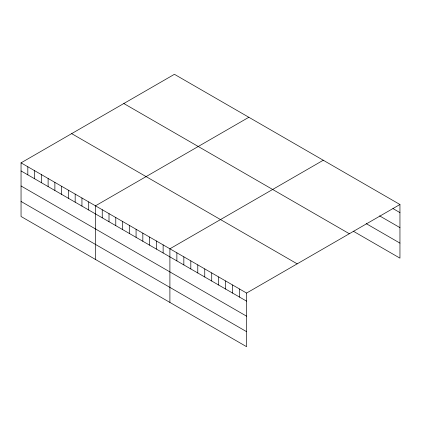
<?xml version="1.0" encoding="UTF-8"?>
<svg xmlns="http://www.w3.org/2000/svg" width="421" height="421" viewBox="0 0 421 421"><rect width="100%" height="100%" fill="white"/><g stroke="black" fill="none" stroke-linecap="round" stroke-linejoin="round"><path stroke-width="0.63" d="M21.05 162.853L246.58 293.058L246.58 346.693L21.05 216.489L21.05 162.853L174.42 74.306L399.95 204.511L399.95 258.147L353.298 231.213M248.848 117.275L95.472 205.822L95.472 259.457M323.27 160.243L169.9 248.79L169.9 302.425M246.58 293.058L399.95 204.511M392.977 208.574L399.95 212.6M379.574 215.868L399.95 227.629M366.17 223.614L399.95 243.117M123.811 103.524L349.335 233.734M71.665 133.631L297.189 263.841M21.05 170.942L246.58 301.147M21.05 185.971L246.58 316.182M21.05 201.459L246.58 331.664M239.607 289.038L239.607 297.126M232.639 285.012L232.639 293.1M225.667 280.986L225.667 289.074M218.694 276.96L218.694 285.049M211.726 272.94L211.726 281.028M204.753 268.914L204.753 277.002M197.781 264.888L197.781 272.976M190.813 260.862L190.813 268.951M183.84 256.836L183.84 264.925M176.873 252.816L176.873 260.904M163.132 244.885L163.132 252.974M156.37 240.975L156.37 249.064M149.602 237.07L149.602 245.159M142.835 233.166L142.835 241.254M136.072 229.256L136.072 237.344M129.305 225.351L129.305 233.439M122.537 221.446L122.537 229.534M115.775 217.541L115.775 225.63M109.007 213.631L109.007 221.72M102.24 209.726L102.24 217.815M88.71 201.917L88.71 210.005M81.942 198.007L81.942 206.095M75.175 194.102L75.175 202.191M68.412 190.197L68.412 198.286M61.645 186.287L61.645 194.376M54.877 182.382L54.877 190.471M48.115 178.478L48.115 186.566M41.347 174.573L41.347 182.661M34.58 170.663L34.58 178.751M27.818 166.758L27.818 174.847"/></g></svg>
